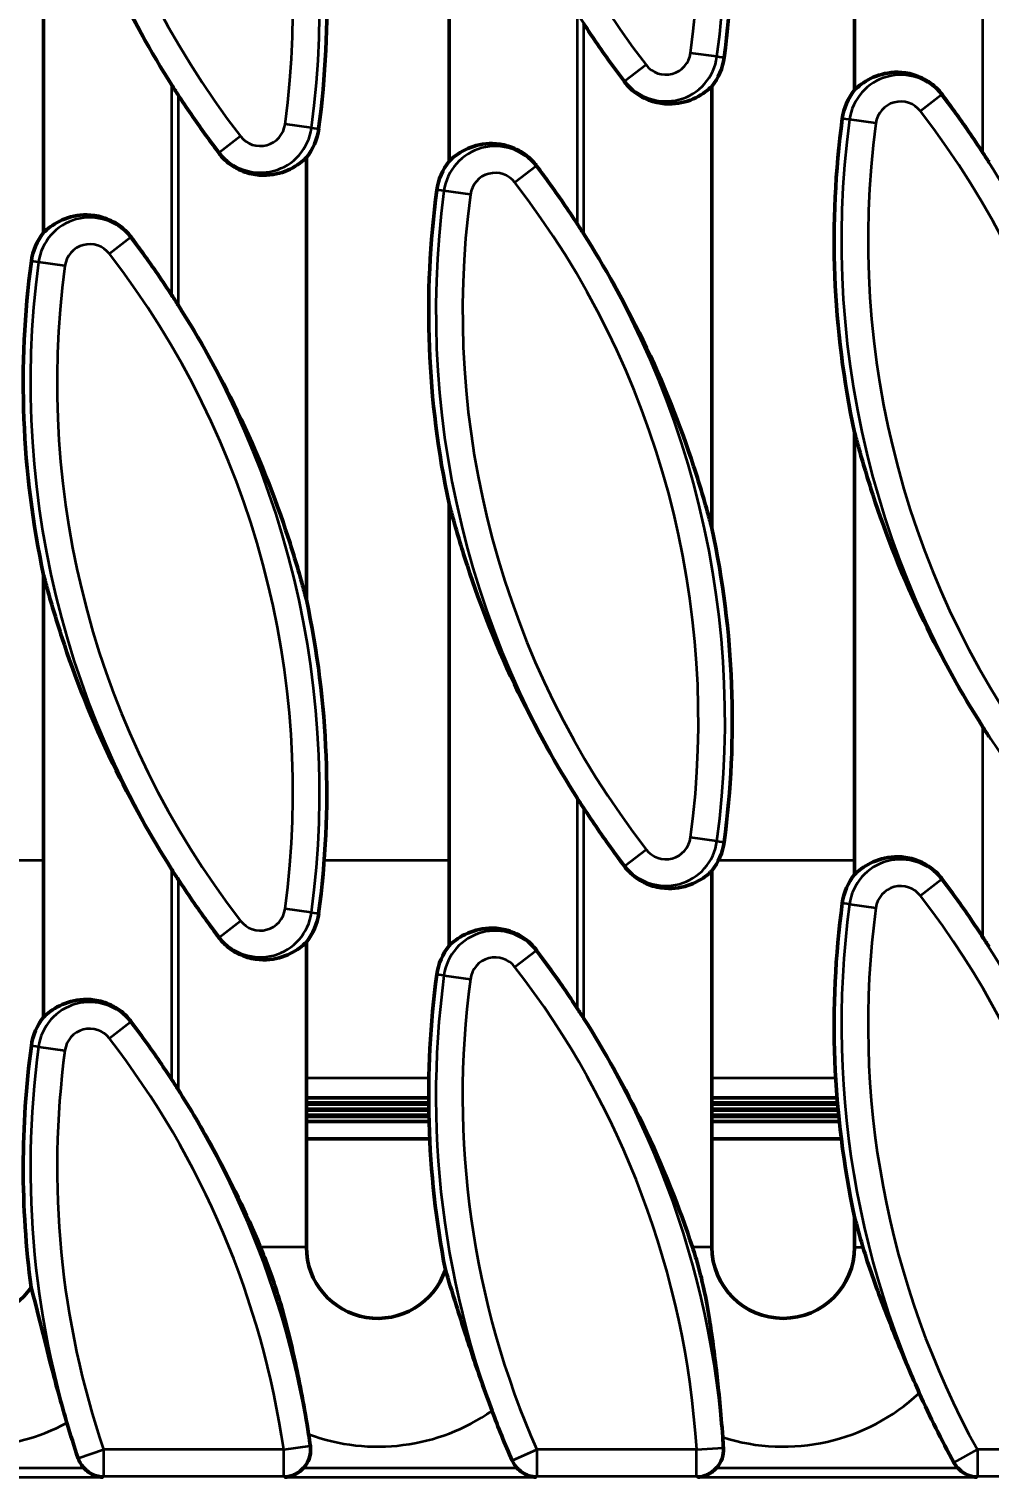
# Model space of a CAD drawing. Header units: millimetres. Extents: x 0 to 1485, y 0 to 1050.
# Drawn here: x 691 to 744.8, y 445.5 to 526.8 of the extents above; entities that cross this region are included whole.
import ezdxf

# ---------------------------------------------------------------- set-up
doc = ezdxf.new("R2010")
doc.units = ezdxf.units.MM
doc.header["$LTSCALE"] = 2.5
for name, color, linetype, lineweight in [('Bemaßung (ISO)', 7, 'Continuous', 25), ('Sichtbar (ISO)', 7, 'Continuous', 50), ('Sichtbar schmal (ISO)', 7, 'Continuous', 35)]:
    doc.layers.add(name, color=color, linetype=linetype, lineweight=lineweight)
doc.styles.add('TXT 3_5', font='isocpeur.ttf')
doc.dimstyles.new('Anrin Standard (DIN)', dxfattribs={"dimscale": 2.5, "dimtxt": 3.5, "dimasz": 2.5, "dimexe": 2, "dimexo": 0, "dimgap": 0.8, "dimtad": 1, "dimrnd": 1e-08, "dimtxsty": 'TXT 3_5', "dimcen": 0.09, "dimdle": 10, "dimclrd": 256, "dimclre": 256, "dimclrt": 256, "dimadec": 0, "dimazin": 2, "dimtfac": 0.714286, "dimtmove": 0, "dimatfit": 3, "dimfxl": 1, "dimtolj": 1, "dimlwd": -1, "dimlwe": -1, "dimarcsym": 0})

# ---------------------------------------------------------------- blocks, each defined once
blk = doc.blocks.new('*D26')
at = {"layer": 'Bemaßung (ISO)', "transparency": 16777216}
for p, q in [((642.405, 507.455), (642.405, 407.455)), ((1142.405, 507.455), (1142.405, 407.455)), ((648.655, 412.455), (1136.155, 412.455))]:
    blk.add_line(p, q, dxfattribs=at)
for points in [[(648.655, 413.496), (648.655, 411.413), (642.405, 412.455)], [(1136.155, 413.496), (1136.155, 411.413), (1142.405, 412.455)]]:
    blk.add_solid(points, dxfattribs=at)
at = {"layer": 'Defpoints', "color": 0, "transparency": 16777216}
for p in [(642.405, 507.455), (1142.405, 507.455), (1142.405, 412.455)]:
    blk.add_point(p, dxfattribs=at)
at = {"layer": 'Bemaßung (ISO)', "transparency": 16777216, "insert": (884.092, 423.205), "char_height": 8.75, "attachment_point": 1, "style": 'TXT 3_5'}
blk.add_mtext('\\A1;500', dxfattribs=at)

msp = doc.modelspace()

# ---------------------------------------------------------------- linework, layer by layer
at = {"layer": 'Sichtbar (ISO)'}
for p, q in [((737.314, 523.355), (737.314, 548.139)), ((714.587, 519.355), (714.587, 544.139)), ((691.86, 515.355), (691.86, 540.139)), ((729.314, 523.554), (729.314, 498.771)), ((706.587, 519.554), (706.587, 494.771)), ((737.314, 479.355), (737.314, 504.139)), ((714.587, 475.355), (714.587, 500.139)), ((691.86, 471.355), (691.86, 496.139)), ((729.314, 479.554), (729.314, 458.455)), ((706.587, 475.554), (706.587, 458.455)), ((706.587, 466.823), (713.442, 466.823)), ((713.443, 466.542), (706.587, 466.542)), ((729.314, 466.823), (736.333, 466.823)), ((736.356, 466.542), (729.314, 466.542)), ((706.587, 466.474), (713.444, 466.474)), ((713.447, 466.193), (706.587, 466.193)), ((706.587, 466.126), (713.448, 466.126)), ((713.453, 465.845), (706.587, 465.845)), ((706.587, 465.777), (713.454, 465.777)), ((729.314, 466.474), (736.362, 466.474)), ((736.387, 466.193), (729.314, 466.193)), ((729.314, 466.126), (736.393, 466.126)), ((736.42, 465.845), (729.314, 465.845)), ((729.314, 465.777), (736.427, 465.777)), ((713.461, 465.496), (706.587, 465.496)), ((736.456, 465.496), (729.314, 465.496)), ((713.498, 464.519), (706.587, 464.519)), ((736.569, 464.519), (729.314, 464.519)), ((737.314, 458.455), (737.314, 460.139))]:
    msp.add_line(p, q, dxfattribs=at)
for centre, radius, start, end in [((679.184, 531.995), 51.275, 352.3504, 12.13108), ((656.456, 527.995), 51.275, 352.3504, 12.13108), ((726.732, 525.609), 3.3, 321.48132, 352.3504), ((741.99, 550.914), 50.882, 212.45081, 213.15705), ((739.896, 521.3), 3.3, 141.48132, 172.3504), ((704.005, 521.609), 3.3, 321.48132, 352.3504), ((787.444, 514.914), 51.275, 172.3504, 192.13108), ((717.169, 517.3), 3.3, 141.48132, 172.3504), ((701.911, 491.995), 50.882, 32.45081, 33.15705), ((764.717, 510.914), 51.275, 172.3504, 192.13108), ((694.441, 513.3), 3.3, 141.48132, 172.3504), ((679.184, 487.995), 50.882, 32.45081, 33.15705), ((741.99, 506.914), 51.275, 172.3504, 192.13108), ((656.456, 483.995), 50.882, 32.45081, 33.15705), ((679.184, 487.995), 51.275, 352.3504, 12.13108), ((656.456, 483.995), 51.275, 352.3504, 12.13108), ((787.444, 514.914), 50.882, 212.45081, 213.15705), ((764.717, 510.914), 50.882, 212.45081, 213.15705), ((726.732, 481.609), 3.3, 321.48132, 352.3504), ((741.99, 506.914), 50.882, 212.45081, 213.15705), ((739.896, 477.3), 3.3, 141.48132, 172.3504), ((704.005, 477.609), 3.3, 321.48132, 352.3504), ((787.444, 470.914), 51.275, 172.3504, 192.13108), ((701.911, 447.995), 50.882, 32.45081, 33.15705), ((717.169, 473.3), 3.3, 141.48132, 172.3504), ((764.717, 466.914), 51.275, 172.3504, 190.95201), ((679.184, 443.995), 50.882, 32.45081, 33.15705), ((694.441, 469.3), 3.3, 141.48132, 172.3504), ((741.99, 462.914), 51.275, 172.3504, 187.53433), ((656.456, 439.995), 50.882, 32.45081, 33.15705), ((687.86, 458.455), 4, 180, 325.52962), ((710.587, 458.455), 4, 180, 341.30193), ((733.314, 458.455), 4, 180, 0), ((787.444, 470.914), 50.882, 203.94584, 208.85459), ((764.717, 466.914), 50.882, 200.28477, 203.67799), ((741.99, 462.914), 50.882, 196.3419, 198.69944), ((656.456, 439.995), 50.882, 8.24779, 8.99767), ((679.184, 443.995), 50.882, 3.58115, 4.27317)]:
    msp.add_arc(centre, radius, start, end, dxfattribs=at)
for points, knots in [([(699.053, 523.612), (697.873, 525.468), (696.732, 527.499), (694.574, 531.969), (693.61, 534.424), (692.604, 537.507), (692.323, 538.441), (691.998, 539.617), (691.928, 539.88), (691.86, 540.139)], [5.610352, 5.610352, 5.610352, 5.610352, 6.256852, 6.256852, 7.009099, 7.009099, 7.296608, 7.296608, 7.380319, 7.380319, 7.380319, 7.380319]), ([(724.408, 523.816), (723.811, 524.616), (723.231, 525.431), (722.504, 526.503), (722.312, 526.792), (722.12, 527.085)], [1.2744847, 1.2744847, 1.2744847, 1.2744847, 1.5601918, 1.5601918, 1.6631773, 1.6631773, 1.6631773, 1.6631773]), ([(737.314, 523.355), (737.427, 523.464), (737.551, 523.571), (738.007, 523.907), (738.39, 524.107), (739.285, 524.347), (739.794, 524.396), (740.689, 524.2), (741.024, 524.077), (741.645, 523.706), (741.931, 523.456), (742.176, 523.151), (742.198, 523.123), (742.22, 523.093)], [1.2625413, 1.2625413, 1.2625413, 1.2625413, 1.3515841, 1.3515841, 1.5621044, 1.5621044, 1.7726247, 1.7726247, 1.8811482, 1.8811482, 1.9896717, 1.9896717, 2.0005996, 2.0005996, 2.0005996, 2.0005996]), ([(729.314, 523.554), (729.202, 523.445), (729.078, 523.339), (728.621, 523.002), (728.238, 522.802), (727.344, 522.562), (726.835, 522.514), (725.939, 522.709), (725.604, 522.832), (724.983, 523.204), (724.697, 523.454), (724.452, 523.758), (724.43, 523.787), (724.408, 523.816)], [1.2625413, 1.2625413, 1.2625413, 1.2625413, 1.3515841, 1.3515841, 1.5621044, 1.5621044, 1.7726247, 1.7726247, 1.8811482, 1.8811482, 1.9896717, 1.9896717, 2.0005996, 2.0005996, 2.0005996, 2.0005996]), ([(701.681, 519.816), (701.406, 520.184), (701.137, 520.552), (700.375, 521.617), (699.878, 522.342), (699.393, 523.085)], [1.2698456, 1.2698456, 1.2698456, 1.2698456, 1.4039585, 1.4039585, 1.6650142, 1.6650142, 1.6650142, 1.6650142]), ([(742.22, 523.093), (742.45, 522.786), (742.674, 522.48), (743.439, 521.418), (743.98, 520.632), (744.508, 519.824)], [1.2694834, 1.2694834, 1.2694834, 1.2694834, 1.3818929, 1.3818929, 1.6649559, 1.6649559, 1.6649559, 1.6649559]), ([(714.587, 519.355), (714.699, 519.464), (714.823, 519.571), (715.28, 519.907), (715.663, 520.107), (716.557, 520.347), (717.066, 520.396), (717.962, 520.2), (718.297, 520.077), (718.918, 519.706), (719.204, 519.456), (719.449, 519.151), (719.471, 519.123), (719.493, 519.093)], [1.2625413, 1.2625413, 1.2625413, 1.2625413, 1.3515841, 1.3515841, 1.5621044, 1.5621044, 1.7726247, 1.7726247, 1.8811482, 1.8811482, 1.9896717, 1.9896717, 2.0005996, 2.0005996, 2.0005996, 2.0005996]), ([(706.587, 519.554), (706.474, 519.445), (706.35, 519.339), (705.894, 519.002), (705.511, 518.802), (704.616, 518.562), (704.107, 518.514), (703.211, 518.709), (702.877, 518.832), (702.256, 519.204), (701.97, 519.454), (701.725, 519.758), (701.702, 519.787), (701.681, 519.816)], [1.2625413, 1.2625413, 1.2625413, 1.2625413, 1.3515841, 1.3515841, 1.5621044, 1.5621044, 1.7726247, 1.7726247, 1.8811482, 1.8811482, 1.9896717, 1.9896717, 2.0005996, 2.0005996, 2.0005996, 2.0005996]), ([(719.493, 519.093), (719.722, 518.786), (719.947, 518.48), (720.712, 517.418), (721.253, 516.632), (721.781, 515.824)], [1.2694834, 1.2694834, 1.2694834, 1.2694834, 1.3818929, 1.3818929, 1.6649559, 1.6649559, 1.6649559, 1.6649559]), ([(691.86, 515.355), (691.972, 515.464), (692.096, 515.571), (692.553, 515.907), (692.936, 516.107), (693.83, 516.347), (694.339, 516.396), (695.235, 516.2), (695.569, 516.077), (696.191, 515.706), (696.477, 515.456), (696.722, 515.151), (696.744, 515.123), (696.766, 515.093)], [1.2625413, 1.2625413, 1.2625413, 1.2625413, 1.3515841, 1.3515841, 1.5621044, 1.5621044, 1.7726247, 1.7726247, 1.8811482, 1.8811482, 1.9896717, 1.9896717, 2.0005996, 2.0005996, 2.0005996, 2.0005996]), ([(722.12, 515.297), (723.3, 513.442), (724.442, 511.411), (726.6, 506.941), (727.563, 504.486), (728.57, 501.402), (728.851, 500.469), (729.175, 499.292), (729.246, 499.029), (729.314, 498.771)], [5.610352, 5.610352, 5.610352, 5.610352, 6.256852, 6.256852, 7.009099, 7.009099, 7.296608, 7.296608, 7.380319, 7.380319, 7.380319, 7.380319]), ([(696.766, 515.093), (696.995, 514.786), (697.22, 514.48), (697.985, 513.418), (698.526, 512.632), (699.053, 511.824)], [1.2694834, 1.2694834, 1.2694834, 1.2694834, 1.3818929, 1.3818929, 1.6649559, 1.6649559, 1.6649559, 1.6649559]), ([(699.393, 511.297), (700.573, 509.442), (701.715, 507.411), (703.872, 502.941), (704.836, 500.486), (705.843, 497.402), (706.123, 496.469), (706.448, 495.292), (706.519, 495.029), (706.587, 494.771)], [5.610352, 5.610352, 5.610352, 5.610352, 6.256852, 6.256852, 7.009099, 7.009099, 7.296608, 7.296608, 7.380319, 7.380319, 7.380319, 7.380319]), ([(744.508, 487.612), (743.328, 489.468), (742.186, 491.499), (740.028, 495.969), (739.065, 498.424), (738.058, 501.507), (737.777, 502.441), (737.453, 503.617), (737.382, 503.88), (737.314, 504.139)], [5.610352, 5.610352, 5.610352, 5.610352, 6.256852, 6.256852, 7.009099, 7.009099, 7.296608, 7.296608, 7.380319, 7.380319, 7.380319, 7.380319]), ([(721.781, 483.612), (720.601, 485.468), (719.459, 487.499), (717.301, 491.969), (716.338, 494.424), (715.331, 497.507), (715.05, 498.441), (714.726, 499.617), (714.655, 499.88), (714.587, 500.139)], [5.610352, 5.610352, 5.610352, 5.610352, 6.256852, 6.256852, 7.009099, 7.009099, 7.296608, 7.296608, 7.380319, 7.380319, 7.380319, 7.380319]), ([(699.053, 479.612), (697.873, 481.468), (696.732, 483.499), (694.574, 487.969), (693.61, 490.424), (692.604, 493.507), (692.323, 494.441), (691.998, 495.617), (691.928, 495.88), (691.86, 496.139)], [5.610352, 5.610352, 5.610352, 5.610352, 6.256852, 6.256852, 7.009099, 7.009099, 7.296608, 7.296608, 7.380319, 7.380319, 7.380319, 7.380319]), ([(724.408, 479.816), (724.178, 480.123), (723.954, 480.43), (723.189, 481.492), (722.648, 482.278), (722.12, 483.085)], [1.2694834, 1.2694834, 1.2694834, 1.2694834, 1.3818929, 1.3818929, 1.6649559, 1.6649559, 1.6649559, 1.6649559]), ([(737.314, 479.355), (737.427, 479.464), (737.551, 479.571), (738.007, 479.907), (738.39, 480.107), (739.285, 480.347), (739.794, 480.396), (740.689, 480.2), (741.024, 480.077), (741.645, 479.706), (741.931, 479.456), (742.176, 479.151), (742.198, 479.123), (742.22, 479.093)], [1.2625413, 1.2625413, 1.2625413, 1.2625413, 1.3515841, 1.3515841, 1.5621044, 1.5621044, 1.7726247, 1.7726247, 1.8811482, 1.8811482, 1.9896717, 1.9896717, 2.0005996, 2.0005996, 2.0005996, 2.0005996]), ([(729.314, 479.554), (729.202, 479.445), (729.078, 479.339), (728.621, 479.002), (728.238, 478.802), (727.344, 478.562), (726.835, 478.514), (725.939, 478.709), (725.604, 478.832), (724.983, 479.204), (724.697, 479.454), (724.452, 479.758), (724.43, 479.787), (724.408, 479.816)], [1.2625413, 1.2625413, 1.2625413, 1.2625413, 1.3515841, 1.3515841, 1.5621044, 1.5621044, 1.7726247, 1.7726247, 1.8811482, 1.8811482, 1.9896717, 1.9896717, 2.0005996, 2.0005996, 2.0005996, 2.0005996]), ([(701.681, 475.816), (701.451, 476.123), (701.227, 476.43), (700.462, 477.492), (699.92, 478.278), (699.393, 479.085)], [1.2694834, 1.2694834, 1.2694834, 1.2694834, 1.3818929, 1.3818929, 1.6649559, 1.6649559, 1.6649559, 1.6649559]), ([(742.22, 479.093), (742.818, 478.294), (743.397, 477.478), (744.124, 476.407), (744.316, 476.118), (744.508, 475.824)], [1.2744847, 1.2744847, 1.2744847, 1.2744847, 1.5601918, 1.5601918, 1.6631773, 1.6631773, 1.6631773, 1.6631773]), ([(714.587, 475.355), (714.699, 475.464), (714.823, 475.571), (715.28, 475.907), (715.663, 476.107), (716.557, 476.347), (717.066, 476.396), (717.962, 476.2), (718.297, 476.077), (718.918, 475.706), (719.204, 475.456), (719.449, 475.151), (719.471, 475.123), (719.493, 475.093)], [1.2625413, 1.2625413, 1.2625413, 1.2625413, 1.3515841, 1.3515841, 1.5621044, 1.5621044, 1.7726247, 1.7726247, 1.8811482, 1.8811482, 1.9896717, 1.9896717, 2.0005996, 2.0005996, 2.0005996, 2.0005996]), ([(706.587, 475.554), (706.474, 475.445), (706.35, 475.339), (705.894, 475.002), (705.511, 474.802), (704.616, 474.562), (704.107, 474.514), (703.211, 474.709), (702.877, 474.832), (702.256, 475.204), (701.97, 475.454), (701.725, 475.758), (701.702, 475.787), (701.681, 475.816)], [1.2625413, 1.2625413, 1.2625413, 1.2625413, 1.3515841, 1.3515841, 1.5621044, 1.5621044, 1.7726247, 1.7726247, 1.8811482, 1.8811482, 1.9896717, 1.9896717, 2.0005996, 2.0005996, 2.0005996, 2.0005996]), ([(719.493, 475.093), (720.09, 474.294), (720.67, 473.478), (721.396, 472.407), (721.589, 472.118), (721.781, 471.824)], [1.2744847, 1.2744847, 1.2744847, 1.2744847, 1.5601918, 1.5601918, 1.6631773, 1.6631773, 1.6631773, 1.6631773]), ([(691.86, 471.355), (691.972, 471.464), (692.096, 471.571), (692.553, 471.907), (692.936, 472.107), (693.83, 472.347), (694.339, 472.396), (695.235, 472.2), (695.569, 472.077), (696.191, 471.706), (696.477, 471.456), (696.722, 471.151), (696.744, 471.123), (696.766, 471.093)], [1.2625413, 1.2625413, 1.2625413, 1.2625413, 1.3515841, 1.3515841, 1.5621044, 1.5621044, 1.7726247, 1.7726247, 1.8811482, 1.8811482, 1.9896717, 1.9896717, 2.0005996, 2.0005996, 2.0005996, 2.0005996]), ([(696.766, 471.093), (697.363, 470.294), (697.943, 469.478), (698.669, 468.407), (698.862, 468.118), (699.053, 467.824)], [1.2744847, 1.2744847, 1.2744847, 1.2744847, 1.5601918, 1.5601918, 1.6631773, 1.6631773, 1.6631773, 1.6631773]), ([(722.12, 471.297), (723.3, 469.442), (724.442, 467.411), (726.565, 463.012), (727.506, 460.632), (728.226, 458.455)], [5.610352, 5.610352, 5.610352, 5.610352, 6.256852, 6.256852, 6.9867, 6.9867, 6.9867, 6.9867]), ([(699.393, 467.297), (700.085, 466.208), (700.751, 465.085), (702.349, 462.163), (703.226, 460.333), (703.993, 458.495), (704.001, 458.475), (704.009, 458.455)], [5.6027703, 5.6027703, 5.6027703, 5.6027703, 5.9848979, 5.9848979, 6.5778784, 6.5778784, 6.5844236, 6.5844236, 6.5844236, 6.5844236]), ([(737.781, 458.455), (737.665, 458.853), (737.555, 459.243), (737.407, 459.789), (737.36, 459.963), (737.314, 460.139)], [1.055151, 1.055151, 1.055151, 1.055151, 1.1861519, 1.1861519, 1.2444256, 1.2444256, 1.2444256, 1.2444256]), ([(704.009, 458.455), (704.172, 458.062), (704.331, 457.662), (704.636, 456.843), (704.775, 456.443), (705.088, 455.475), (705.247, 454.932), (705.603, 453.601), (705.791, 452.808), (706.218, 450.811), (706.474, 449.456), (706.712, 447.953)], [-1.488103, -1.488103, -1.488103, -1.488103, -1.281333, -1.281333, -1.076385, -1.076385, -0.805128, -0.805128, -0.456471, -0.456471, 0, 0, 0, 0]), ([(728.226, 458.455), (728.352, 458.073), (728.463, 457.709), (728.678, 456.924), (728.775, 456.525), (728.978, 455.571), (729.078, 455.023), (729.317, 453.529), (729.455, 452.523), (729.695, 450.418), (729.819, 449.197), (729.924, 447.787)], [-2.049087, -2.049087, -2.049087, -2.049087, -1.738225, -1.738225, -1.396807, -1.396807, -0.979454, -0.979454, -0.424143, -0.424143, 0, 0, 0, 0]), ([(740.942, 450.263), (740.57, 451.101), (740.072, 452.252), (738.99, 454.957), (738.598, 456.013), (738.109, 457.404), (737.93, 457.943), (737.781, 458.455)], [-0.6920235, -0.6920235, -0.6920235, -0.6920235, -0.4208336, -0.4208336, -0.1743174, -0.1743174, 0, 0, 0, 0]), ([(716.991, 449.274), (716.593, 450.351), (716.22, 451.417), (715.55, 453.417), (715.261, 454.324), (714.744, 455.971), (714.54, 456.634), (714.376, 457.172)], [-0.8077456, -0.8077456, -0.8077456, -0.8077456, -0.5318911, -0.5318911, -0.2637855, -0.2637855, 0, 0, 0, 0]), ([(693.164, 448.598), (692.887, 449.542), (692.627, 450.48), (692.153, 452.264), (691.942, 453.097), (691.498, 454.874), (691.304, 455.659), (691.157, 456.191)], [-0.7647438, -0.7647438, -0.7647438, -0.7647438, -0.535281, -0.535281, -0.3084049, -0.3084049, 0, 0, 0, 0]), ([(706.812, 447.295), (706.84, 447.1), (706.83, 446.903), (706.735, 446.524), (706.651, 446.346), (706.497, 446.139), (706.456, 446.09), (706.412, 446.044)], [0, 0, 0, 0, 0.0588718, 0.0588718, 0.1172187, 0.1172187, 0.1363786, 0.1363786, 0.1363786, 0.1363786]), ([(729.966, 447.174), (729.978, 446.978), (729.952, 446.782), (729.826, 446.412), (729.729, 446.242), (729.585, 446.078), (729.569, 446.061), (729.553, 446.044)], [0, 0, 0, 0, 0.0587923, 0.0587923, 0.1171218, 0.1171218, 0.1241704, 0.1241704, 0.1241704, 0.1241704]), ([(694.132, 446.044), (694.061, 446.119), (693.997, 446.2), (693.881, 446.386), (693.831, 446.491), (693.794, 446.601)], [0.12065851, 0.12065851, 0.12065851, 0.12065851, 0.15163877, 0.15163877, 0.18644332, 0.18644332, 0.18644332, 0.18644332]), ([(694.132, 446.044), (694.204, 445.969), (694.287, 445.896), (694.497, 445.749), (694.624, 445.68), (694.898, 445.582), (695.037, 445.554), (695.177, 445.546), (695.179, 445.546), (695.181, 445.546)], [-0.138965, -0.138965, -0.138965, -0.138965, -0.0977906, -0.0977906, -0.0483047, -0.0483047, 0, 0, 0.0006145, 0.0006145, 0.0006145, 0.0006145]), ([(705.379, 445.546), (705.381, 445.546), (705.383, 445.546), (705.519, 445.554), (705.655, 445.582), (705.924, 445.68), (706.049, 445.747), (706.257, 445.895), (706.34, 445.969), (706.412, 446.044)], [-0.1053567, -0.1053567, -0.1053567, -0.1053567, -0.1048941, -0.1048941, -0.0685944, -0.0685944, -0.03137, -0.03137, -0.0000399, -0.0000399, -0.0000399, -0.0000399]), ([(718.41, 446.044), (718.482, 445.97), (718.565, 445.897), (718.775, 445.749), (718.903, 445.681), (719.178, 445.582), (719.317, 445.554), (719.458, 445.546), (719.46, 445.546), (719.461, 445.546)], [-0.1392434, -0.1392434, -0.1392434, -0.1392434, -0.0980448, -0.0980448, -0.0484349, -0.0484349, 0, 0, 0.0006161, 0.0006161, 0.0006161, 0.0006161]), ([(728.517, 445.546), (728.519, 445.546), (728.521, 445.546), (728.658, 445.554), (728.794, 445.582), (729.064, 445.68), (729.19, 445.748), (729.398, 445.895), (729.481, 445.969), (729.553, 446.044)], [-0.1053524, -0.1053524, -0.1053524, -0.1053524, -0.1048897, -0.1048897, -0.068556, -0.068556, -0.0313017, -0.0313017, -0.0000411, -0.0000411, -0.0000411, -0.0000411]), ([(743.112, 446.044), (743.183, 445.97), (743.266, 445.897), (743.483, 445.745), (743.619, 445.673), (743.896, 445.579), (744.028, 445.554), (744.162, 445.546), (744.163, 445.546), (744.165, 445.546)], [-0.1399499, -0.1399499, -0.1399499, -0.1399499, -0.0985655, -0.0985655, -0.0458358, -0.0458358, 0, 0, 0.0006176, 0.0006176, 0.0006176, 0.0006176])]:
    msp.add_open_spline(points, degree=3, knots=knots, dxfattribs=at)
for points in [[(718.41, 446.044), (718.288, 446.171), (718.19, 446.319), (718.119, 446.48)], [(743.112, 446.044), (743.021, 446.138), (742.943, 446.244), (742.88, 446.359)]]:
    msp.add_open_spline(points, degree=3, dxfattribs=at)
at = {"layer": 'Sichtbar schmal (ISO)'}
for p, q in [((744.508, 519.824), (744.508, 531.612)), ((721.781, 515.824), (721.781, 527.612)), ((722.12, 527.085), (722.12, 515.297)), ((729.601, 525.224), (728.12, 525.423)), ((729.601, 525.224), (730.003, 525.17)), ((725.623, 524.754), (724.44, 523.841)), ((699.053, 511.824), (699.053, 523.612)), ((724.44, 523.841), (724.408, 523.816)), ((699.393, 523.085), (699.393, 511.297)), ((742.188, 523.069), (741.005, 522.156)), ((742.188, 523.069), (742.22, 523.093)), ((706.874, 521.224), (705.393, 521.423)), ((706.874, 521.224), (707.276, 521.17)), ((737.027, 521.686), (736.625, 521.74)), ((738.508, 521.487), (737.027, 521.686)), ((702.896, 520.754), (701.713, 519.841)), ((701.713, 519.841), (701.681, 519.816)), ((719.461, 519.069), (718.278, 518.156)), ((719.461, 519.069), (719.493, 519.093)), ((714.3, 517.686), (713.898, 517.74)), ((715.781, 517.487), (714.3, 517.686)), ((696.734, 515.069), (695.55, 514.156)), ((696.734, 515.069), (696.766, 515.093)), ((691.572, 513.686), (691.171, 513.74)), ((693.053, 513.487), (691.572, 513.686)), ((744.508, 475.824), (744.508, 487.612)), ((721.781, 471.824), (721.781, 483.612)), ((722.12, 483.085), (722.12, 471.297)), ((729.601, 481.224), (728.12, 481.423)), ((729.601, 481.224), (730.003, 481.17)), ((724.44, 479.841), (725.623, 480.754)), ((691.86, 480.138), (685.004, 480.138)), ((699.053, 467.824), (699.053, 479.612)), ((714.587, 480.138), (707.587, 480.138)), ((724.44, 479.841), (724.408, 479.816)), ((737.314, 480.138), (729.686, 480.138)), ((699.393, 479.085), (699.393, 467.297)), ((742.188, 479.069), (741.005, 478.156)), ((742.188, 479.069), (742.22, 479.093)), ((706.874, 477.224), (705.393, 477.423)), ((706.874, 477.224), (707.276, 477.17)), ((737.027, 477.686), (736.625, 477.74)), ((737.027, 477.686), (738.508, 477.487)), ((701.713, 475.841), (702.896, 476.754)), ((701.713, 475.841), (701.681, 475.816)), ((719.461, 475.069), (718.278, 474.156)), ((719.461, 475.069), (719.493, 475.093)), ((714.3, 473.686), (713.898, 473.74)), ((714.3, 473.686), (715.781, 473.487)), ((696.734, 471.069), (695.55, 470.156)), ((696.734, 471.069), (696.766, 471.093)), ((691.572, 469.686), (691.171, 469.74)), ((691.572, 469.686), (693.053, 469.487)), ((713.452, 467.918), (706.587, 467.918)), ((736.257, 467.918), (729.314, 467.918)), ((706.587, 458.455), (704.009, 458.455)), ((729.314, 458.455), (728.226, 458.455)), ((737.314, 458.455), (737.781, 458.455)), ((693.802, 446.613), (695.218, 447.092)), ((695.218, 447.092), (695.218, 445.597)), ((705.32, 447.092), (695.218, 447.092)), ((705.32, 447.092), (706.799, 447.306)), ((705.32, 445.597), (705.32, 447.092)), ((718.126, 446.492), (719.495, 447.092)), ((719.495, 447.092), (719.495, 445.597)), ((728.462, 447.092), (719.495, 447.092)), ((728.462, 447.092), (729.954, 447.185)), ((728.462, 445.597), (728.462, 447.092)), ((742.887, 446.371), (744.195, 447.092)), ((744.195, 447.092), (744.195, 445.597)), ((751.279, 447.092), (744.195, 447.092)), ((681.907, 445.546), (695.181, 445.546)), ((694.132, 446.044), (682.936, 446.044)), ((695.218, 445.597), (705.32, 445.597)), ((705.379, 445.546), (719.461, 445.546)), ((718.41, 446.044), (706.412, 446.044)), ((719.495, 445.597), (728.462, 445.597)), ((728.517, 445.546), (744.165, 445.546)), ((743.112, 446.044), (729.553, 446.044)), ((744.195, 445.597), (751.279, 445.597))]:
    msp.add_line(p, q, dxfattribs=at)
for centre, radius, start, end in [((679.184, 531.995), 50.87, 352.3504, 37.6496), ((764.717, 554.914), 50.87, 172.3504, 217.6496), ((679.184, 531.995), 49.376, 352.3504, 37.6496), ((764.717, 554.914), 49.376, 172.3504, 217.6496), ((656.456, 527.995), 50.87, 352.3504, 37.6496), ((741.99, 550.914), 50.87, 172.3504, 217.6496), ((656.456, 527.995), 49.376, 352.3504, 37.6496), ((741.99, 550.914), 49.376, 172.3504, 217.6496), ((726.732, 525.609), 2.895, 217.6496, 352.3504), ((726.732, 525.609), 1.401, 217.6496, 352.3504), ((739.896, 521.3), 2.895, 37.6496, 172.3504), ((739.896, 521.3), 1.401, 37.6496, 172.3504), ((701.911, 491.995), 50.87, 352.3504, 37.6496), ((701.911, 491.995), 49.376, 352.3504, 37.6496), ((704.005, 521.609), 2.895, 217.6496, 352.3504), ((704.005, 521.609), 1.401, 217.6496, 352.3504), ((787.444, 514.914), 50.87, 172.3504, 217.6496), ((787.444, 514.914), 49.376, 172.3504, 217.6496), ((717.169, 517.3), 2.895, 37.6496, 172.3504), ((717.169, 517.3), 1.401, 37.6496, 172.3504), ((679.184, 487.995), 50.87, 352.3504, 37.6496), ((679.184, 487.995), 49.376, 352.3504, 37.6496), ((764.717, 510.914), 50.87, 172.3504, 217.6496), ((764.717, 510.914), 49.376, 172.3504, 217.6496), ((694.441, 513.3), 2.895, 37.6496, 172.3504), ((694.441, 513.3), 1.401, 37.6496, 172.3504), ((656.456, 483.995), 50.87, 352.3504, 37.6496), ((741.99, 506.914), 50.87, 172.3504, 217.6496), ((656.456, 483.995), 49.376, 352.3504, 37.6496), ((741.99, 506.914), 49.376, 172.3504, 217.6496), ((726.732, 481.609), 2.895, 217.6496, 352.3504), ((726.732, 481.609), 1.401, 217.6496, 352.3504), ((739.896, 477.3), 2.895, 37.6496, 172.3504), ((739.896, 477.3), 1.401, 37.6496, 172.3504), ((701.911, 447.995), 50.87, 358.95127, 37.6496), ((701.911, 447.995), 49.376, 358.95127, 37.6496), ((704.005, 477.609), 2.895, 217.6496, 352.3504), ((704.005, 477.609), 1.401, 217.6496, 352.3504), ((787.444, 470.914), 50.87, 172.3504, 208.84675), ((787.444, 470.914), 49.376, 172.3504, 208.84675), ((717.169, 473.3), 2.895, 37.6496, 172.3504), ((717.169, 473.3), 1.401, 37.6496, 172.3504), ((679.184, 443.995), 50.87, 3.59528, 37.6496), ((679.184, 443.995), 49.376, 3.59528, 37.6496), ((764.717, 466.914), 50.87, 172.3504, 203.66932), ((764.717, 466.914), 49.376, 172.3504, 203.66932), ((694.441, 469.3), 2.895, 37.6496, 172.3504), ((694.441, 469.3), 1.401, 37.6496, 172.3504), ((656.456, 439.995), 50.87, 8.26313, 37.6496), ((656.456, 439.995), 49.376, 8.26313, 37.6496), ((741.99, 462.914), 50.87, 172.3504, 198.68992), ((741.99, 462.914), 49.376, 172.3504, 198.68992), ((733.314, 458.455), 11.194, 252.37058, 312.95792), ((710.587, 458.455), 11.194, 249.74752, 304.89911), ((687.86, 458.455), 11.194, 244.80388, 298.28544)]:
    msp.add_arc(centre, radius, start, end, dxfattribs=at)
for centre, major_axis, ratio, start_param, end_param in [((705.32, 447.092), (0.981, 1.134), 0.991179, 3.859268, 5.56551), ((728.462, 447.092), (1.027, 1.093), 0.991932, 3.899659, 5.525119), ((695.218, 447.092), (1.219, -0.874), 0.994253, 4.092818, 5.33196), ((719.495, 447.092), (1.256, -0.821), 0.994583, 4.136029, 5.288749), ((744.195, 447.092), (1.291, -0.763), 0.994876, 4.180973, 5.243805)]:
    msp.add_ellipse(centre, major_axis=major_axis, ratio=ratio, start_param=start_param, end_param=end_param, dxfattribs=at)
for points in [[(706.812, 447.295), (706.807, 447.299), (706.803, 447.303), (706.799, 447.306)], [(729.966, 447.174), (729.962, 447.178), (729.958, 447.181), (729.954, 447.185)], [(693.802, 446.613), (693.8, 446.609), (693.797, 446.605), (693.794, 446.601)], [(718.126, 446.492), (718.124, 446.488), (718.121, 446.484), (718.119, 446.48)], [(742.887, 446.371), (742.884, 446.367), (742.882, 446.363), (742.88, 446.359)], [(695.181, 445.546), (695.19, 445.559), (695.2, 445.573), (695.21, 445.586)], [(695.21, 445.586), (695.212, 445.59), (695.215, 445.594), (695.218, 445.597)], [(705.32, 445.597), (705.324, 445.594), (705.329, 445.59), (705.333, 445.586)], [(705.333, 445.586), (705.348, 445.573), (705.364, 445.559), (705.379, 445.546)], [(719.461, 445.546), (719.47, 445.559), (719.479, 445.573), (719.487, 445.586)], [(719.487, 445.586), (719.49, 445.59), (719.492, 445.594), (719.495, 445.597)], [(728.462, 445.597), (728.467, 445.594), (728.471, 445.59), (728.475, 445.586)], [(728.475, 445.586), (728.489, 445.573), (728.503, 445.559), (728.517, 445.546)], [(744.165, 445.546), (744.173, 445.559), (744.181, 445.573), (744.189, 445.586)], [(744.189, 445.586), (744.191, 445.59), (744.193, 445.594), (744.195, 445.597)]]:
    msp.add_open_spline(points, degree=3, dxfattribs=at)

# ---------------------------------------------------------------- dimensions: what is measured, and where the dimension line sits
at = {"layer": 'Bemaßung (ISO)'}
dim = msp.add_linear_dim(base=(1142.405, 412.455), p1=(642.405, 507.455), p2=(1142.405, 507.455), angle=180, dimstyle='Anrin Standard (DIN)', override={"dimgap": 0.8, "dimdec": 2, "dimtol": 0, "dimlim": 0, "dimtp": 0, "dimtm": 0, "dimtdec": 2, "dimtofl": 0, "dimatfit": 1}, dxfattribs=at)
dim.commit()
dim.dimension.update_dxf_attribs({"geometry": '*D26', "text_midpoint": (892.405, 412.455), "dimtype": 160})

doc.saveas('drawing.dxf')
